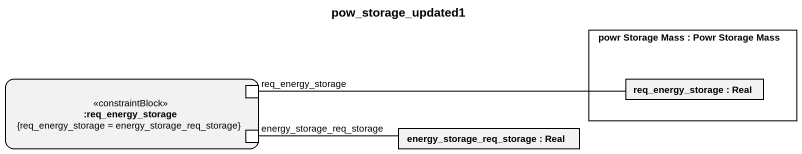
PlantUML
@startuml
title pow_storage_updated1
rectangle "powr Storage Mass : Powr Storage Mass" as powr_Storage_Mass {
  rectangle "req_energy_storage : Real" as req_energy_storage_3
}
rectangle ":req_energy_storage\n{req_energy_storage = energy_storage_req_storage}" as req_energy_storage <<constraintBlock>> {
  port "req_energy_storage" as req_energy_storage_2
  port energy_storage_req_storage
}
rectangle "energy_storage_req_storage : Real" as energy_storage_req_storage_2
req_energy_storage_2 -right- req_energy_storage_3
energy_storage_req_storage -right- energy_storage_req_storage_2
@enduml
